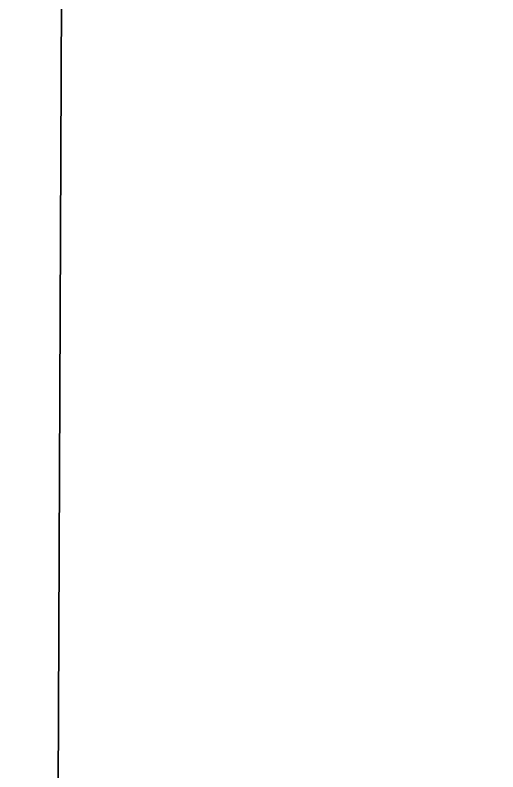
# Model space of a CAD drawing. Header units: millimetres. Extents: x 0 to 1845, y -1231 to 1016.
# Drawn here: x 371.62777 to 371.64756, y 72.98258 to 73.01361 of the extents above; entities that cross this region are included whole.
import ezdxf

# ---------------------------------------------------------------- set-up
doc = ezdxf.new("R2010")
doc.units = ezdxf.units.MM
doc.layers.add('Blocks', color=7, linetype='Continuous')
doc.layers.add('Blocks$Inner', color=7, linetype='Continuous', lineweight=25, true_color=0x007f00)
doc.layers.add('Blocks$Outline', color=7, linetype='Continuous', lineweight=35, true_color=0xff3f3f)

# ---------------------------------------------------------------- blocks, each defined once
blk = doc.blocks.new('Falcon Lounge Chair Front')
at = {"layer": 'Blocks$Inner'}
blk.add_rational_spline([(371.66597, 73.031004), (371.66597, 48.172706), (354.394636, 43.553499)], [1, 0.770006991575, 1], degree=2, dxfattribs=at)
at = {"layer": 'Blocks$Outline'}
blk.add_rational_spline([(24.271232, 413.674981), (25.509154, 396.693592), (26.747077, 379.712203), (28.354092, 357.667719), (42.421975, 347.904849), (192.136359, 244.005628), (355.010589, 193.332041), (371.66597, 188.150202), (371.66597, 164.03268), (371.66597, 118.531842), (371.66597, 73.031004), (371.66597, 48.172706), (354.394636, 43.553499), (238.796568, 12.636869), (121.163759, 10.035711), (121.163639, 10.035705)], [1, 1, 1, 0.874722035507, 1, 1.03419276712, 1.08505955812, 0.84567074191, 1.08505955812, 1.08505955812, 1.08505955812, 0.835503446028, 1.08505955812, 1.11484167877, 1.15388276942, 1.1538828106], degree=2, knots=[-0.112017, -0.112017, -0.112017, 0, 0, 40.474765, 40.474765, 509.909395, 509.909395, 550.536912, 550.536912, 550.835474, 550.835474, 592.352143, 592.352143, 924.267284, 924.267634, 924.267634, 924.267634], dxfattribs=at)

msp = doc.modelspace()

# ---------------------------------------------------------------- block references
at = {"layer": 'Blocks'}
msp.add_blockref('Falcon Lounge Chair Front', (0, 0), dxfattribs=at)

doc.saveas('drawing.dxf')
